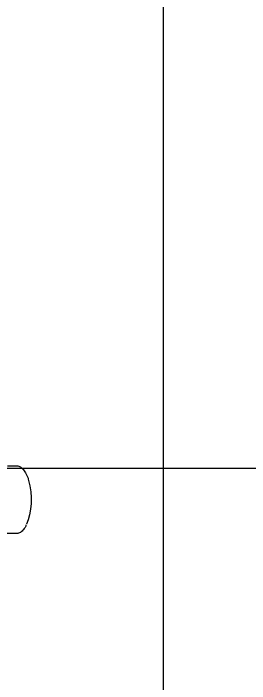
# Model space of a CAD drawing. Header units: centimetres. Extents: x -1797 to 2001, y -8788 to 1856.
# Drawn here: x -908.18 to -895.65, y -8544.75 to -8509.18 of the extents above; entities that cross this region are included whole.
import ezdxf

# ---------------------------------------------------------------- set-up
doc = ezdxf.new("R2010")
doc.units = ezdxf.units.CM
doc.header["$LTSCALE"] = 100
doc.header["$MEASUREMENT"] = 0
for name, color, linetype in [('ID_Flooring_02', 127, 'Continuous'), ('ID_Furniture-Fixed_02', 145, 'Continuous'), ('WALL-03', 2, 'Continuous')]:
    doc.layers.add(name, color=color, linetype=linetype)

# ---------------------------------------------------------------- blocks, each defined once
blk = doc.blocks.new('A$C5f37530c')
at = {"layer": 'ID_Furniture-Fixed_02'}
for p, q in [((-56.479, -144.53), (-58.382, -144.53)), ((-56.95, -148.13), (-56.479, -148.13))]:
    blk.add_line(p, q, dxfattribs=at)
blk.add_ellipse((-56.434, -146.33), major_axis=(0, 1.75), ratio=0.422618, start_param=4.098819, end_param=5.558813, dxfattribs=at)
for points, knots in [([(-55.952, -144.985), (-55.964, -144.96), (-55.994, -144.896), (-56.057, -144.797), (-56.136, -144.698), (-56.222, -144.62), (-56.311, -144.565), (-56.4, -144.535), (-56.452, -144.531), (-56.479, -144.53)], [0, 0, 0, 0, 0.078176, 0.239074, 0.400423, 0.561802, 0.721946, 0.87901, 1, 1, 1, 1]), ([(-56.496, -148.129), (-56.494, -148.129), (-56.463, -148.134), (-56.397, -148.124), (-56.308, -148.093), (-56.222, -148.039), (-56.139, -147.964), (-56.06, -147.868), (-55.987, -147.751), (-55.92, -147.616), (-55.866, -147.48), (-55.84, -147.393), (-55.828, -147.353)], [0.0111209, 0.0111209, 0.0111209, 0.0111209, 0.0194285, 0.1286231, 0.2374373, 0.3477764, 0.4607619, 0.5758543, 0.691916, 0.808083, 0.924023, 1, 1, 1, 1])]:
    blk.add_open_spline(points, degree=3, knots=knots, dxfattribs=at)

msp = doc.modelspace()

# ---------------------------------------------------------------- linework, layer by layer
at = {"layer": 'ID_Flooring_02'}
for p, q in [((-900.239, -8373.533, 0), (-900.239, -8683.43, 0)), ((-776.075, -8533.469), (-950.575, -8533.286))]:
    msp.add_line(p, q, dxfattribs=at)

# ---------------------------------------------------------------- block references
at = {"layer": 'WALL-03', "xscale": -1, "rotation": 180}
msp.add_blockref('A$C5f37530c', (-851.545, -8681.318, 0), dxfattribs=at)

doc.saveas('drawing.dxf')
